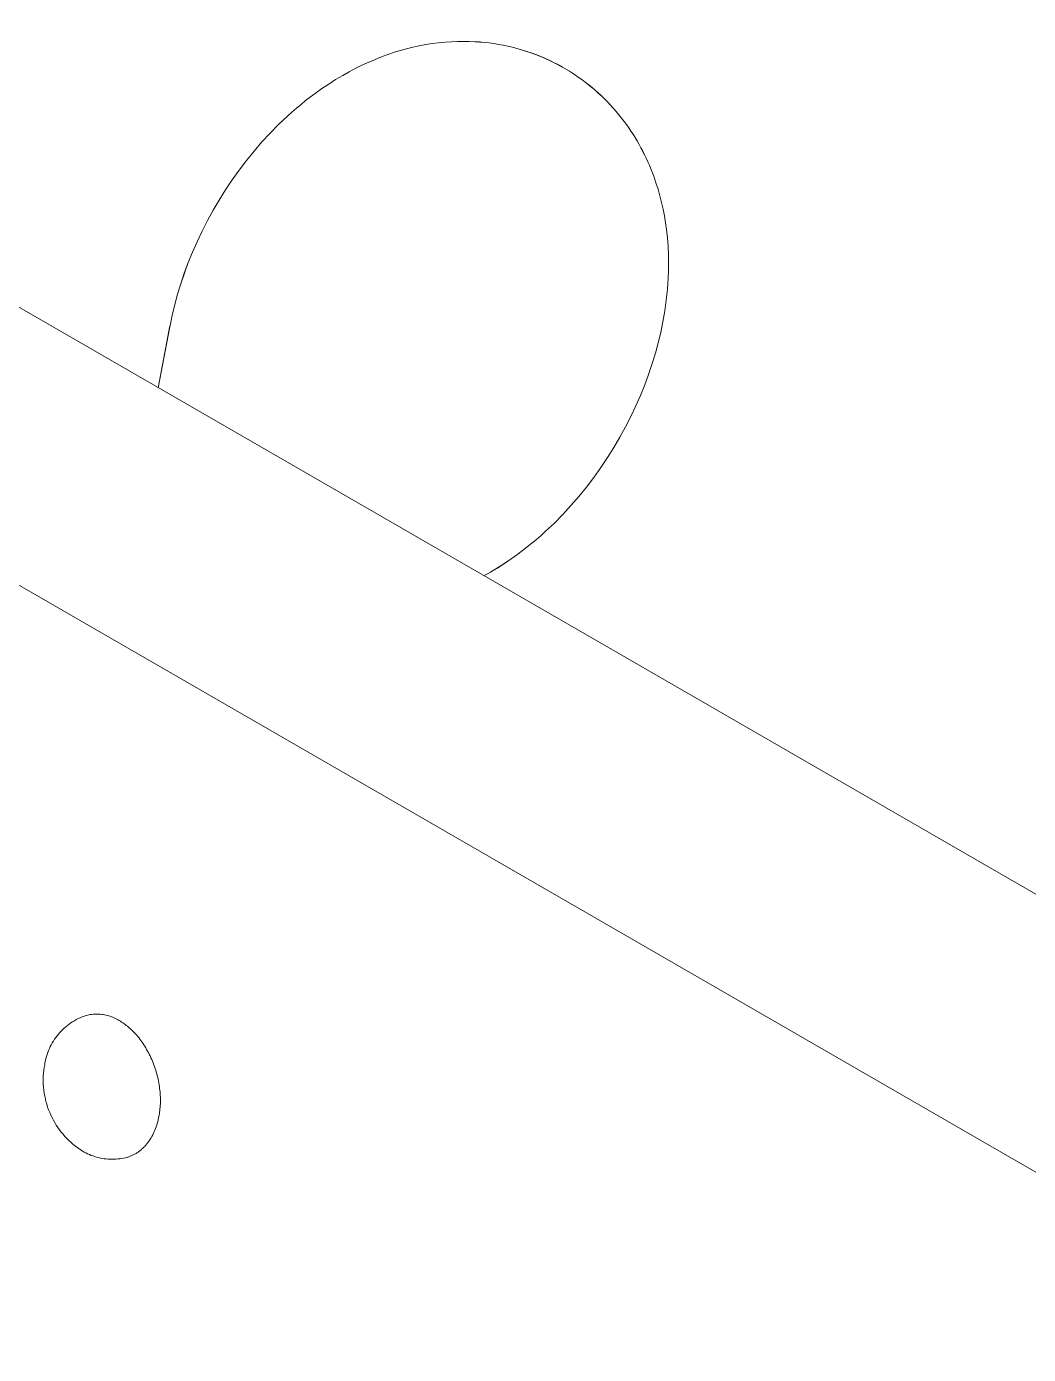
# Model space of a CAD drawing. Header units: millimetres. Extents: x -779 to 3049, y 55 to 2500.
# Drawn here: x 2634.2 to 2735.9, y 2262.4 to 2397.3 of the extents above; entities that cross this region are included whole.
import ezdxf

# ---------------------------------------------------------------- set-up
doc = ezdxf.new("R2010")
doc.units = ezdxf.units.MM
doc.layers.add('ZANO_R', color=7, linetype='Continuous', lineweight=0)

msp = doc.modelspace()

# ---------------------------------------------------------------- linework, layer by layer
at = {"layer": 'ZANO_R'}
for p, q in [((2583.96, 2397.3), (2789.01, 2278.91)), ((2672.1, 2394.86), (2672.74, 2395.03)), ((2672.1, 2394.86), (2672.74, 2395.03)), ((2672.74, 2395.03), (2673.39, 2395.19)), ((2672.74, 2395.03), (2673.39, 2395.19)), ((2673.39, 2395.19), (2674.04, 2395.34)), ((2673.39, 2395.19), (2674.04, 2395.34)), ((2674.04, 2395.34), (2674.69, 2395.46)), ((2674.04, 2395.34), (2674.69, 2395.46)), ((2674.69, 2395.46), (2675.34, 2395.56)), ((2674.69, 2395.46), (2675.34, 2395.56)), ((2675.34, 2395.56), (2676, 2395.65)), ((2675.34, 2395.56), (2676, 2395.65)), ((2676, 2395.65), (2676.66, 2395.71)), ((2676, 2395.65), (2676.66, 2395.71)), ((2676.66, 2395.71), (2677.33, 2395.76)), ((2676.66, 2395.71), (2677.33, 2395.76)), ((2677.33, 2395.76), (2677.92, 2395.78)), ((2677.33, 2395.76), (2677.92, 2395.78)), ((2677.92, 2395.78), (2678.51, 2395.79)), ((2677.92, 2395.78), (2678.51, 2395.79)), ((2678.51, 2395.79), (2679.1, 2395.78)), ((2678.51, 2395.79), (2679.1, 2395.78)), ((2679.1, 2395.78), (2679.69, 2395.76)), ((2679.1, 2395.78), (2679.69, 2395.76)), ((2679.69, 2395.76), (2680.17, 2395.72)), ((2679.69, 2395.76), (2680.17, 2395.73)), ((2680.17, 2395.73), (2680.65, 2395.68)), ((2680.17, 2395.72), (2680.65, 2395.68)), ((2680.65, 2395.68), (2681.13, 2395.63)), ((2680.65, 2395.68), (2681.13, 2395.63)), ((2681.13, 2395.63), (2681.61, 2395.56)), ((2681.13, 2395.63), (2681.61, 2395.56)), ((2681.61, 2395.56), (2682.08, 2395.49)), ((2681.61, 2395.56), (2682.09, 2395.49)), ((2682.08, 2395.49), (2682.56, 2395.4)), ((2682.09, 2395.49), (2682.56, 2395.4)), ((2682.56, 2395.4), (2683.03, 2395.3)), ((2682.56, 2395.4), (2683.03, 2395.3)), ((2683.03, 2395.3), (2683.5, 2395.19)), ((2683.03, 2395.3), (2683.5, 2395.19)), ((2683.5, 2395.19), (2684.18, 2395.01)), ((2683.5, 2395.19), (2684.17, 2395.01)), ((2684.17, 2395.01), (2684.83, 2394.81)), ((2684.18, 2395.01), (2684.85, 2394.81)), ((2668.69, 2393.59), (2669.25, 2393.83)), ((2668.69, 2393.59), (2669.25, 2393.83)), ((2669.25, 2393.83), (2669.81, 2394.06)), ((2669.25, 2393.83), (2669.81, 2394.06)), ((2669.81, 2394.06), (2670.38, 2394.28)), ((2669.81, 2394.06), (2670.38, 2394.28)), ((2670.38, 2394.28), (2670.95, 2394.49)), ((2670.38, 2394.28), (2670.95, 2394.49)), ((2670.95, 2394.49), (2671.52, 2394.68)), ((2670.95, 2394.49), (2671.52, 2394.68)), ((2671.52, 2394.68), (2672.1, 2394.86)), ((2671.52, 2394.68), (2672.1, 2394.86)), ((2684.83, 2394.81), (2685.49, 2394.59)), ((2684.85, 2394.81), (2685.51, 2394.58)), ((2685.49, 2394.59), (2686.13, 2394.35)), ((2685.51, 2394.58), (2686.16, 2394.34)), ((2686.13, 2394.35), (2686.77, 2394.08)), ((2686.16, 2394.34), (2686.81, 2394.07)), ((2686.77, 2394.08), (2687.4, 2393.79)), ((2686.81, 2394.07), (2687.44, 2393.77)), ((2687.4, 2393.79), (2688.02, 2393.48)), ((2687.44, 2393.77), (2687.75, 2393.62)), ((2687.75, 2393.62), (2688.07, 2393.46)), ((2665.54, 2391.91), (2666.26, 2392.34)), ((2665.54, 2391.91), (2666.26, 2392.34)), ((2666.26, 2392.34), (2666.92, 2392.71)), ((2666.26, 2392.34), (2666.92, 2392.71)), ((2666.92, 2392.71), (2667.59, 2393.06)), ((2666.92, 2392.71), (2667.59, 2393.06)), ((2667.59, 2393.06), (2668.14, 2393.33)), ((2667.59, 2393.06), (2668.14, 2393.33)), ((2668.14, 2393.33), (2668.69, 2393.59)), ((2668.14, 2393.33), (2668.69, 2393.59)), ((2688.02, 2393.48), (2688.63, 2393.15)), ((2688.07, 2393.46), (2688.37, 2393.29)), ((2688.37, 2393.29), (2688.68, 2393.12)), ((2688.76, 2393.08), (2689.29, 2392.76)), ((2688.76, 2393.08), (2689.29, 2392.76)), ((2689.29, 2392.76), (2689.82, 2392.42)), ((2689.29, 2392.76), (2689.82, 2392.42)), ((2689.82, 2392.42), (2690.19, 2392.17)), ((2689.82, 2392.42), (2690.18, 2392.17)), ((2663.46, 2390.51), (2664.15, 2391)), ((2663.46, 2390.51), (2664.14, 2390.99)), ((2664.14, 2390.99), (2664.84, 2391.46)), ((2664.15, 2391), (2664.84, 2391.46)), ((2664.84, 2391.46), (2665.54, 2391.91)), ((2664.84, 2391.46), (2665.54, 2391.91)), ((2690.18, 2392.17), (2690.54, 2391.92)), ((2690.19, 2392.17), (2690.55, 2391.91)), ((2690.54, 2391.92), (2690.89, 2391.66)), ((2690.55, 2391.91), (2690.9, 2391.65)), ((2690.89, 2391.66), (2691.23, 2391.39)), ((2690.9, 2391.65), (2691.25, 2391.38)), ((2691.23, 2391.39), (2691.57, 2391.12)), ((2691.25, 2391.38), (2691.59, 2391.1)), ((2691.57, 2391.12), (2691.9, 2390.83)), ((2691.59, 2391.1), (2691.93, 2390.81)), ((2662.03, 2389.39), (2662.5, 2389.77)), ((2662.03, 2389.39), (2662.5, 2389.77)), ((2662.5, 2389.77), (2662.98, 2390.15)), ((2662.5, 2389.77), (2662.98, 2390.15)), ((2662.98, 2390.15), (2663.46, 2390.51)), ((2662.98, 2390.15), (2663.46, 2390.51)), ((2691.9, 2390.83), (2692.22, 2390.55)), ((2691.93, 2390.81), (2692.26, 2390.51)), ((2692.22, 2390.55), (2692.54, 2390.25)), ((2692.26, 2390.51), (2692.58, 2390.21)), ((2692.54, 2390.25), (2692.85, 2389.95)), ((2692.58, 2390.21), (2692.89, 2389.91)), ((2692.85, 2389.95), (2693.16, 2389.64)), ((2692.89, 2389.91), (2693.19, 2389.61)), ((2693.16, 2389.64), (2693.46, 2389.32)), ((2693.19, 2389.61), (2693.48, 2389.3)), ((2660.64, 2388.19), (2661.1, 2388.6)), ((2660.64, 2388.19), (2661.1, 2388.6)), ((2661.1, 2388.6), (2661.56, 2389)), ((2661.1, 2388.6), (2661.56, 2389)), ((2661.56, 2389), (2662.03, 2389.39)), ((2661.56, 2389), (2662.03, 2389.39)), ((2693.46, 2389.32), (2693.75, 2389)), ((2693.48, 2389.3), (2693.77, 2388.98)), ((2693.75, 2389), (2694.03, 2388.67)), ((2693.77, 2388.98), (2694.05, 2388.66)), ((2694.03, 2388.67), (2694.31, 2388.34)), ((2694.05, 2388.66), (2694.32, 2388.33)), ((2694.31, 2388.34), (2694.58, 2388)), ((2694.32, 2388.33), (2694.59, 2387.99)), ((2658.89, 2386.47), (2659.75, 2387.34)), ((2658.89, 2386.47), (2659.75, 2387.34)), ((2659.75, 2387.34), (2660.64, 2388.19)), ((2659.75, 2387.34), (2660.64, 2388.19)), ((2694.58, 2388), (2694.85, 2387.65)), ((2694.59, 2387.99), (2694.85, 2387.65)), ((2694.85, 2387.65), (2695.08, 2387.33)), ((2694.85, 2387.65), (2695.08, 2387.33)), ((2695.08, 2387.33), (2695.31, 2387.01)), ((2695.08, 2387.33), (2695.31, 2387.01)), ((2695.31, 2387.01), (2695.53, 2386.68)), ((2695.31, 2387.01), (2695.54, 2386.68)), ((2657.26, 2384.64), (2658.06, 2385.57)), ((2657.26, 2384.64), (2658.06, 2385.57)), ((2658.06, 2385.57), (2658.89, 2386.47)), ((2658.06, 2385.57), (2658.89, 2386.47)), ((2695.53, 2386.68), (2695.75, 2386.35)), ((2695.54, 2386.68), (2695.75, 2386.35)), ((2695.75, 2386.35), (2695.96, 2386.01)), ((2695.75, 2386.35), (2695.96, 2386.01)), ((2695.96, 2386.01), (2696.16, 2385.68)), ((2695.96, 2386.01), (2696.17, 2385.67)), ((2696.16, 2385.68), (2696.36, 2385.33)), ((2696.17, 2385.67), (2696.36, 2385.33)), ((2656.48, 2383.68), (2657.26, 2384.64)), ((2656.48, 2383.68), (2657.26, 2384.64)), ((2696.36, 2385.33), (2696.55, 2384.99)), ((2696.36, 2385.33), (2696.55, 2384.98)), ((2696.55, 2384.99), (2696.73, 2384.63)), ((2696.55, 2384.98), (2696.74, 2384.63)), ((2696.73, 2384.63), (2696.91, 2384.28)), ((2696.74, 2384.63), (2696.92, 2384.27)), ((2696.91, 2384.28), (2697.08, 2383.92)), ((2696.92, 2384.27), (2697.09, 2383.92)), ((2655.74, 2382.71), (2656.48, 2383.68)), ((2655.74, 2382.71), (2656.48, 2383.68)), ((2697.08, 2383.92), (2697.25, 2383.56)), ((2697.09, 2383.92), (2697.25, 2383.56)), ((2697.25, 2383.56), (2697.41, 2383.2)), ((2697.25, 2383.56), (2697.41, 2383.2)), ((2697.41, 2383.2), (2697.56, 2382.83)), ((2697.41, 2383.2), (2697.56, 2382.83)), ((2697.56, 2382.83), (2697.85, 2382.09)), ((2697.56, 2382.83), (2697.85, 2382.09)), ((2654.35, 2380.7), (2655.03, 2381.72)), ((2654.35, 2380.7), (2655.03, 2381.72)), ((2655.03, 2381.72), (2655.74, 2382.71)), ((2655.03, 2381.72), (2655.74, 2382.71)), ((2697.85, 2382.09), (2698.08, 2381.43)), ((2697.85, 2382.09), (2698.08, 2381.43)), ((2768.72, 2262.37), (2563.69, 2380.75)), ((2653.7, 2379.66), (2654.35, 2380.7)), ((2653.7, 2379.66), (2654.35, 2380.7)), ((2698.08, 2381.43), (2698.29, 2380.77)), ((2698.08, 2381.43), (2698.29, 2380.77)), ((2698.29, 2380.77), (2698.48, 2380.1)), ((2698.29, 2380.77), (2698.48, 2380.1)), ((2653.1, 2378.63), (2653.7, 2379.66)), ((2653.1, 2378.63), (2653.7, 2379.66)), ((2698.48, 2380.1), (2698.65, 2379.42)), ((2698.48, 2380.1), (2698.65, 2379.42)), ((2698.65, 2379.42), (2698.81, 2378.74)), ((2698.65, 2379.42), (2698.81, 2378.74)), ((2651.98, 2376.52), (2652.52, 2377.58)), ((2651.98, 2376.52), (2652.52, 2377.58)), ((2652.52, 2377.58), (2653.1, 2378.63)), ((2652.52, 2377.58), (2653.1, 2378.63)), ((2698.81, 2378.74), (2698.94, 2378.06)), ((2698.81, 2378.74), (2698.94, 2378.06)), ((2698.94, 2378.06), (2699.05, 2377.37)), ((2698.94, 2378.06), (2699.05, 2377.37)), ((2651.47, 2375.44), (2651.98, 2376.52)), ((2651.47, 2375.44), (2651.98, 2376.52)), ((2699.05, 2377.37), (2699.15, 2376.68)), ((2699.05, 2377.37), (2699.15, 2376.68)), ((2699.15, 2376.68), (2699.24, 2375.82)), ((2699.15, 2376.68), (2699.24, 2375.82)), ((2651, 2374.38), (2651.47, 2375.44)), ((2651.01, 2374.38), (2651.47, 2375.44)), ((2699.24, 2375.82), (2699.31, 2374.96)), ((2699.24, 2375.82), (2699.31, 2374.95)), ((2699.31, 2374.96), (2699.35, 2374.09)), ((2699.31, 2374.95), (2699.35, 2374.09)), ((2650.57, 2373.31), (2651, 2374.38)), ((2650.58, 2373.32), (2651.01, 2374.38)), ((2699.35, 2374.09), (2699.36, 2373.22)), ((2699.35, 2374.09), (2699.36, 2373.22)), ((2649.81, 2371.15), (2650.18, 2372.24)), ((2649.81, 2371.15), (2650.17, 2372.23)), ((2650.17, 2372.23), (2650.57, 2373.31)), ((2650.18, 2372.24), (2650.58, 2373.32)), ((2699.35, 2372.47), (2699.33, 2371.73)), ((2699.35, 2372.47), (2699.33, 2371.73)), ((2699.36, 2373.22), (2699.35, 2372.47)), ((2699.36, 2373.22), (2699.35, 2372.47)), ((2649.49, 2370.09), (2649.81, 2371.15)), ((2649.49, 2370.1), (2649.81, 2371.15)), ((2699.29, 2371.18), (2699.25, 2370.62)), ((2699.29, 2371.18), (2699.25, 2370.62)), ((2699.33, 2371.73), (2699.29, 2371.18)), ((2699.33, 2371.73), (2699.29, 2371.18)), ((2649.2, 2369.04), (2649.49, 2370.1)), ((2649.2, 2369.03), (2649.49, 2370.09)), ((2699.13, 2369.51), (2698.98, 2368.4)), ((2699.13, 2369.51), (2698.98, 2368.4)), ((2699.2, 2370.07), (2699.13, 2369.51)), ((2699.2, 2370.07), (2699.13, 2369.51)), ((2699.25, 2370.62), (2699.2, 2370.07)), ((2699.25, 2370.62), (2699.2, 2370.07)), ((2648.73, 2366.9), (2648.95, 2367.98)), ((2648.73, 2366.9), (2648.95, 2367.97)), ((2648.95, 2367.98), (2649.2, 2369.04)), ((2648.95, 2367.97), (2649.2, 2369.03)), ((2698.98, 2368.4), (2698.79, 2367.29)), ((2698.98, 2368.4), (2698.79, 2367.29)), ((2647.52, 2360.6), (2648.72, 2366.88)), ((2647.52, 2360.6), (2648.7, 2366.77)), ((2698.79, 2367.29), (2698.56, 2366.22)), ((2698.79, 2367.29), (2698.57, 2366.23)), ((2698.57, 2366.23), (2698.31, 2365.16)), ((2698.56, 2366.22), (2698.31, 2365.15)), ((2698.02, 2364.1), (2697.7, 2363.05)), ((2698.02, 2364.1), (2697.7, 2363.05)), ((2698.31, 2365.16), (2698.02, 2364.1)), ((2698.31, 2365.15), (2698.02, 2364.1)), ((2697.7, 2363.05), (2697.34, 2361.96)), ((2697.7, 2363.05), (2697.34, 2361.96)), ((2697.34, 2361.96), (2696.94, 2360.88)), ((2697.34, 2361.96), (2696.94, 2360.88)), ((2696.94, 2360.88), (2696.51, 2359.82)), ((2696.94, 2360.88), (2696.51, 2359.81)), ((2696.04, 2358.76), (2695.53, 2357.68)), ((2696.04, 2358.76), (2695.53, 2357.68)), ((2696.51, 2359.82), (2696.04, 2358.76)), ((2696.51, 2359.81), (2696.04, 2358.76)), ((2695.53, 2357.68), (2694.99, 2356.61)), ((2695.53, 2357.68), (2694.99, 2356.61)), ((2694.99, 2356.61), (2694.42, 2355.56)), ((2694.99, 2356.61), (2694.42, 2355.56)), ((2693.81, 2354.53), (2693.16, 2353.5)), ((2693.81, 2354.53), (2693.16, 2353.5)), ((2694.42, 2355.56), (2693.81, 2354.53)), ((2694.42, 2355.56), (2693.81, 2354.53)), ((2693.16, 2353.5), (2692.48, 2352.48)), ((2693.16, 2353.5), (2692.48, 2352.48)), ((2692.48, 2352.48), (2691.77, 2351.48)), ((2692.48, 2352.48), (2691.77, 2351.48)), ((2691.03, 2350.51), (2690.26, 2349.55)), ((2691.03, 2350.51), (2690.26, 2349.55)), ((2691.77, 2351.48), (2691.03, 2350.51)), ((2691.77, 2351.48), (2691.03, 2350.51)), ((2690.26, 2349.55), (2689.45, 2348.62)), ((2690.26, 2349.55), (2689.45, 2348.62)), ((2689.45, 2348.62), (2688.62, 2347.72)), ((2689.45, 2348.62), (2688.62, 2347.72)), ((2687.76, 2346.85), (2686.87, 2346.01)), ((2687.76, 2346.85), (2686.87, 2346.01)), ((2688.62, 2347.72), (2687.76, 2346.85)), ((2688.62, 2347.72), (2687.76, 2346.85)), ((2685.95, 2345.19), (2685.49, 2344.8)), ((2685.95, 2345.19), (2685.49, 2344.8)), ((2686.42, 2345.6), (2685.95, 2345.19)), ((2686.42, 2345.6), (2685.95, 2345.19)), ((2686.87, 2346.01), (2686.42, 2345.6)), ((2686.87, 2346.01), (2686.42, 2345.6)), ((2684.05, 2343.69), (2683.37, 2343.2)), ((2684.05, 2343.69), (2683.37, 2343.2)), ((2684.53, 2344.05), (2684.05, 2343.69)), ((2684.53, 2344.05), (2684.05, 2343.69)), ((2685.01, 2344.42), (2684.53, 2344.05)), ((2685.01, 2344.42), (2684.53, 2344.05)), ((2685.49, 2344.8), (2685.01, 2344.42)), ((2685.49, 2344.8), (2685.01, 2344.42)), ((2682.67, 2342.73), (2681.97, 2342.28)), ((2682.68, 2342.73), (2681.97, 2342.29)), ((2683.37, 2343.2), (2682.67, 2342.73)), ((2683.37, 2343.2), (2682.68, 2342.73)), ((2681.26, 2341.86), (2680.61, 2341.5)), ((2681.26, 2341.86), (2680.61, 2341.5)), ((2681.97, 2342.29), (2681.26, 2341.86)), ((2681.97, 2342.28), (2681.26, 2341.86)), ((2639.2, 2296.39), (2639.4, 2296.49)), ((2639.2, 2296.39), (2639.4, 2296.49)), ((2639.4, 2296.49), (2639.59, 2296.58)), ((2639.4, 2296.49), (2639.59, 2296.58)), ((2639.59, 2296.58), (2639.79, 2296.66)), ((2639.59, 2296.58), (2639.79, 2296.66)), ((2639.79, 2296.66), (2639.99, 2296.74)), ((2639.79, 2296.66), (2639.99, 2296.74)), ((2639.99, 2296.74), (2640.19, 2296.81)), ((2639.99, 2296.74), (2640.19, 2296.81)), ((2640.19, 2296.81), (2640.33, 2296.85)), ((2640.19, 2296.81), (2640.33, 2296.85)), ((2640.33, 2296.85), (2640.48, 2296.88)), ((2640.33, 2296.85), (2640.48, 2296.88)), ((2640.48, 2296.88), (2640.62, 2296.9)), ((2640.48, 2296.88), (2640.62, 2296.9)), ((2640.62, 2296.9), (2640.76, 2296.92)), ((2640.62, 2296.9), (2640.76, 2296.92)), ((2640.76, 2296.92), (2640.91, 2296.93)), ((2640.76, 2296.92), (2640.91, 2296.93)), ((2640.91, 2296.93), (2641.06, 2296.94)), ((2640.91, 2296.93), (2641.06, 2296.94)), ((2641.06, 2296.94), (2641.2, 2296.95)), ((2641.06, 2296.94), (2641.2, 2296.95)), ((2641.2, 2296.95), (2641.35, 2296.95)), ((2641.2, 2296.95), (2641.35, 2296.95)), ((2641.35, 2296.95), (2641.49, 2296.94)), ((2641.35, 2296.95), (2641.49, 2296.94)), ((2641.49, 2296.94), (2641.64, 2296.93)), ((2641.49, 2296.94), (2641.64, 2296.93)), ((2641.64, 2296.93), (2641.79, 2296.92)), ((2641.64, 2296.93), (2641.79, 2296.92)), ((2641.79, 2296.92), (2641.93, 2296.9)), ((2641.79, 2296.92), (2641.93, 2296.9)), ((2641.93, 2296.9), (2642.07, 2296.87)), ((2641.93, 2296.9), (2642.07, 2296.87)), ((2642.07, 2296.87), (2642.22, 2296.85)), ((2642.07, 2296.87), (2642.22, 2296.85)), ((2642.22, 2296.85), (2642.36, 2296.81)), ((2642.22, 2296.85), (2642.36, 2296.81)), ((2642.36, 2296.81), (2642.5, 2296.77)), ((2642.36, 2296.81), (2642.5, 2296.77)), ((2642.5, 2296.77), (2642.64, 2296.73)), ((2642.5, 2296.77), (2642.64, 2296.73)), ((2642.64, 2296.73), (2642.78, 2296.68)), ((2642.64, 2296.73), (2642.78, 2296.68)), ((2642.78, 2296.68), (2642.91, 2296.63)), ((2642.78, 2296.68), (2642.91, 2296.63)), ((2642.91, 2296.63), (2643.05, 2296.57)), ((2642.91, 2296.63), (2643.05, 2296.57)), ((2643.05, 2296.57), (2643.18, 2296.51)), ((2643.05, 2296.57), (2643.18, 2296.51)), ((2643.18, 2296.51), (2643.31, 2296.44)), ((2643.18, 2296.51), (2643.31, 2296.44)), ((2637.52, 2295.07), (2637.67, 2295.23)), ((2637.52, 2295.07), (2637.67, 2295.23)), ((2637.67, 2295.23), (2637.82, 2295.38)), ((2637.67, 2295.23), (2637.82, 2295.38)), ((2637.82, 2295.38), (2637.98, 2295.52)), ((2637.82, 2295.38), (2637.98, 2295.52)), ((2637.98, 2295.52), (2638.14, 2295.67)), ((2637.98, 2295.52), (2638.14, 2295.67)), ((2638.14, 2295.67), (2638.31, 2295.8)), ((2638.14, 2295.67), (2638.31, 2295.8)), ((2638.31, 2295.8), (2638.48, 2295.93)), ((2638.31, 2295.8), (2638.48, 2295.93)), ((2638.48, 2295.93), (2638.65, 2296.05)), ((2638.48, 2295.93), (2638.65, 2296.05)), ((2638.65, 2296.05), (2638.83, 2296.17)), ((2638.65, 2296.05), (2638.83, 2296.17)), ((2638.83, 2296.17), (2639.02, 2296.28)), ((2638.83, 2296.17), (2639.02, 2296.28)), ((2639.02, 2296.28), (2639.2, 2296.39)), ((2639.02, 2296.28), (2639.2, 2296.39)), ((2643.31, 2296.44), (2643.44, 2296.37)), ((2643.31, 2296.44), (2643.44, 2296.37)), ((2643.44, 2296.37), (2643.56, 2296.29)), ((2643.44, 2296.37), (2643.56, 2296.29)), ((2643.56, 2296.29), (2643.68, 2296.22)), ((2643.56, 2296.29), (2643.68, 2296.22)), ((2643.68, 2296.22), (2643.8, 2296.15)), ((2643.68, 2296.22), (2643.8, 2296.15)), ((2643.8, 2296.15), (2643.92, 2296.07)), ((2643.8, 2296.15), (2643.92, 2296.07)), ((2643.92, 2296.07), (2644.03, 2295.99)), ((2643.92, 2296.07), (2644.03, 2295.99)), ((2644.03, 2295.99), (2644.15, 2295.9)), ((2644.03, 2295.99), (2644.15, 2295.9)), ((2644.15, 2295.9), (2644.27, 2295.81)), ((2644.15, 2295.9), (2644.27, 2295.81)), ((2644.27, 2295.81), (2644.39, 2295.72)), ((2644.27, 2295.81), (2644.39, 2295.72)), ((2644.39, 2295.72), (2644.51, 2295.62)), ((2644.39, 2295.72), (2644.51, 2295.62)), ((2644.51, 2295.62), (2644.62, 2295.52)), ((2644.51, 2295.62), (2644.62, 2295.52)), ((2644.62, 2295.52), (2644.74, 2295.41)), ((2644.62, 2295.52), (2644.74, 2295.41)), ((2644.74, 2295.41), (2644.86, 2295.31)), ((2644.74, 2295.41), (2644.86, 2295.31)), ((2644.86, 2295.31), (2644.97, 2295.19)), ((2644.86, 2295.31), (2644.97, 2295.19)), ((2644.97, 2295.19), (2645.09, 2295.07)), ((2644.97, 2295.19), (2645.09, 2295.07)), ((2636.56, 2293.65), (2636.66, 2293.84)), ((2636.56, 2293.65), (2636.66, 2293.84)), ((2636.66, 2293.84), (2636.76, 2294.03)), ((2636.66, 2293.84), (2636.76, 2294.03)), ((2636.76, 2294.03), (2636.88, 2294.21)), ((2636.76, 2294.03), (2636.88, 2294.21)), ((2636.88, 2294.21), (2636.99, 2294.39)), ((2636.88, 2294.21), (2636.99, 2294.39)), ((2636.99, 2294.39), (2637.12, 2294.57)), ((2636.99, 2294.39), (2637.12, 2294.57)), ((2637.12, 2294.57), (2637.25, 2294.74)), ((2637.12, 2294.57), (2637.25, 2294.74)), ((2637.25, 2294.74), (2637.38, 2294.91)), ((2637.25, 2294.74), (2637.38, 2294.91)), ((2637.38, 2294.91), (2637.52, 2295.07)), ((2637.38, 2294.91), (2637.52, 2295.07)), ((2645.09, 2295.07), (2645.2, 2294.95)), ((2645.09, 2295.07), (2645.2, 2294.95)), ((2645.2, 2294.95), (2645.31, 2294.83)), ((2645.2, 2294.95), (2645.31, 2294.83)), ((2645.31, 2294.83), (2645.43, 2294.7)), ((2645.31, 2294.83), (2645.43, 2294.7)), ((2645.43, 2294.7), (2645.54, 2294.56)), ((2645.43, 2294.7), (2645.54, 2294.56)), ((2645.54, 2294.56), (2645.64, 2294.42)), ((2645.54, 2294.56), (2645.64, 2294.42)), ((2645.64, 2294.42), (2645.75, 2294.28)), ((2645.64, 2294.42), (2645.75, 2294.28)), ((2645.75, 2294.28), (2645.86, 2294.14)), ((2645.75, 2294.28), (2645.86, 2294.14)), ((2645.86, 2294.14), (2645.96, 2293.99)), ((2645.86, 2294.14), (2645.96, 2293.99)), ((2645.96, 2293.99), (2646.06, 2293.84)), ((2645.96, 2293.99), (2646.06, 2293.84)), ((2646.06, 2293.84), (2646.16, 2293.68)), ((2646.06, 2293.84), (2646.16, 2293.68)), ((2636.07, 2292.23), (2636.12, 2292.44)), ((2636.07, 2292.23), (2636.12, 2292.44)), ((2636.12, 2292.44), (2636.17, 2292.65)), ((2636.12, 2292.44), (2636.17, 2292.65)), ((2636.17, 2292.65), (2636.24, 2292.85)), ((2636.17, 2292.65), (2636.24, 2292.85)), ((2636.24, 2292.85), (2636.31, 2293.06)), ((2636.24, 2292.85), (2636.31, 2293.06)), ((2636.31, 2293.06), (2636.39, 2293.26)), ((2636.31, 2293.06), (2636.39, 2293.26)), ((2636.39, 2293.26), (2636.47, 2293.46)), ((2636.39, 2293.26), (2636.47, 2293.46)), ((2636.47, 2293.46), (2636.56, 2293.65)), ((2636.47, 2293.46), (2636.56, 2293.65)), ((2646.16, 2293.68), (2646.26, 2293.53)), ((2646.16, 2293.68), (2646.26, 2293.53)), ((2646.26, 2293.53), (2646.35, 2293.37)), ((2646.26, 2293.53), (2646.35, 2293.37)), ((2646.35, 2293.37), (2646.44, 2293.2)), ((2646.35, 2293.37), (2646.44, 2293.2)), ((2646.44, 2293.2), (2646.53, 2293.04)), ((2646.44, 2293.2), (2646.53, 2293.04)), ((2646.53, 2293.04), (2646.62, 2292.87)), ((2646.53, 2293.04), (2646.62, 2292.87)), ((2646.62, 2292.87), (2646.71, 2292.7)), ((2646.62, 2292.87), (2646.71, 2292.7)), ((2646.71, 2292.7), (2646.79, 2292.52)), ((2646.71, 2292.7), (2646.79, 2292.52)), ((2646.79, 2292.52), (2646.86, 2292.35)), ((2646.79, 2292.52), (2646.86, 2292.35)), ((2635.87, 2290.95), (2635.9, 2291.24)), ((2635.87, 2290.95), (2635.9, 2291.24)), ((2635.9, 2291.24), (2635.94, 2291.52)), ((2635.9, 2291.24), (2635.94, 2291.52)), ((2635.94, 2291.52), (2635.99, 2291.81)), ((2635.94, 2291.52), (2635.99, 2291.81)), ((2635.99, 2291.81), (2636.02, 2292.02)), ((2635.99, 2291.81), (2636.02, 2292.02)), ((2636.02, 2292.02), (2636.07, 2292.23)), ((2636.02, 2292.02), (2636.07, 2292.23)), ((2646.86, 2292.35), (2646.94, 2292.17)), ((2646.86, 2292.35), (2646.94, 2292.17)), ((2646.94, 2292.17), (2647.01, 2291.99)), ((2646.94, 2292.17), (2647.01, 2291.99)), ((2647.01, 2291.99), (2647.08, 2291.81)), ((2647.01, 2291.99), (2647.08, 2291.81)), ((2647.08, 2291.81), (2647.15, 2291.63)), ((2647.08, 2291.81), (2647.15, 2291.63)), ((2647.15, 2291.63), (2647.21, 2291.44)), ((2647.15, 2291.63), (2647.21, 2291.44)), ((2647.21, 2291.44), (2647.27, 2291.26)), ((2647.21, 2291.44), (2647.27, 2291.26)), ((2647.27, 2291.26), (2647.32, 2291.08)), ((2647.27, 2291.26), (2647.32, 2291.08)), ((2647.32, 2291.08), (2647.38, 2290.89)), ((2647.32, 2291.08), (2647.38, 2290.89)), ((2635.84, 2290.37), (2635.85, 2290.66)), ((2635.84, 2290.37), (2635.85, 2290.66)), ((2635.84, 2290.08), (2635.84, 2290.37)), ((2635.84, 2290.08), (2635.84, 2290.37)), ((2635.85, 2289.79), (2635.84, 2290.08)), ((2635.85, 2289.79), (2635.84, 2290.08)), ((2635.85, 2290.66), (2635.87, 2290.95)), ((2635.85, 2290.66), (2635.87, 2290.95)), ((2635.87, 2289.5), (2635.85, 2289.79)), ((2635.87, 2289.5), (2635.85, 2289.79)), ((2647.38, 2290.89), (2647.43, 2290.7)), ((2647.38, 2290.89), (2647.43, 2290.7)), ((2647.43, 2290.7), (2647.47, 2290.52)), ((2647.43, 2290.7), (2647.47, 2290.52)), ((2647.47, 2290.52), (2647.51, 2290.33)), ((2647.47, 2290.52), (2647.51, 2290.33)), ((2647.51, 2290.33), (2647.55, 2290.15)), ((2647.51, 2290.33), (2647.55, 2290.15)), ((2647.55, 2290.15), (2647.59, 2289.96)), ((2647.55, 2290.15), (2647.59, 2289.96)), ((2647.59, 2289.96), (2647.62, 2289.77)), ((2647.59, 2289.96), (2647.62, 2289.77)), ((2647.62, 2289.77), (2647.64, 2289.59)), ((2647.62, 2289.77), (2647.64, 2289.59)), ((2635.91, 2289.21), (2635.87, 2289.5)), ((2635.91, 2289.21), (2635.87, 2289.5)), ((2635.95, 2288.92), (2635.91, 2289.21)), ((2635.95, 2288.92), (2635.91, 2289.21)), ((2636, 2288.63), (2635.95, 2288.92)), ((2636, 2288.63), (2635.95, 2288.92)), ((2636.06, 2288.35), (2636, 2288.63)), ((2636.06, 2288.35), (2636, 2288.63)), ((2647.64, 2289.59), (2647.67, 2289.41)), ((2647.64, 2289.59), (2647.67, 2289.41)), ((2647.67, 2289.41), (2647.69, 2289.22)), ((2647.67, 2289.41), (2647.69, 2289.22)), ((2647.69, 2289.22), (2647.71, 2289.04)), ((2647.69, 2289.22), (2647.71, 2289.04)), ((2647.71, 2289.04), (2647.72, 2288.86)), ((2647.71, 2289.04), (2647.72, 2288.86)), ((2647.72, 2288.86), (2647.73, 2288.68)), ((2647.72, 2288.86), (2647.73, 2288.68)), ((2647.73, 2288.68), (2647.74, 2288.51)), ((2647.73, 2288.68), (2647.74, 2288.51)), ((2647.74, 2288.51), (2647.74, 2288.33)), ((2647.74, 2288.51), (2647.74, 2288.33)), ((2636.12, 2288.07), (2636.06, 2288.35)), ((2636.12, 2288.07), (2636.06, 2288.35)), ((2636.2, 2287.79), (2636.12, 2288.07)), ((2636.2, 2287.79), (2636.12, 2288.07)), ((2636.29, 2287.51), (2636.2, 2287.79)), ((2636.29, 2287.51), (2636.2, 2287.79)), ((2636.39, 2287.24), (2636.29, 2287.51)), ((2636.39, 2287.24), (2636.29, 2287.51)), ((2636.5, 2286.97), (2636.39, 2287.24)), ((2636.5, 2286.97), (2636.39, 2287.24)), ((2647.69, 2287.16), (2647.67, 2287)), ((2647.69, 2287.16), (2647.67, 2287)), ((2647.7, 2287.32), (2647.69, 2287.16)), ((2647.7, 2287.32), (2647.69, 2287.16)), ((2647.72, 2287.48), (2647.7, 2287.32)), ((2647.72, 2287.48), (2647.7, 2287.32)), ((2647.73, 2287.65), (2647.72, 2287.48)), ((2647.73, 2287.65), (2647.72, 2287.48)), ((2647.74, 2287.82), (2647.73, 2287.65)), ((2647.74, 2287.82), (2647.73, 2287.65)), ((2647.74, 2288.33), (2647.74, 2288.16)), ((2647.74, 2288.33), (2647.74, 2288.16)), ((2647.74, 2288.16), (2647.74, 2287.99)), ((2647.74, 2288.16), (2647.74, 2287.99)), ((2647.74, 2287.99), (2647.74, 2287.82)), ((2647.74, 2287.99), (2647.74, 2287.82)), ((2636.61, 2286.7), (2636.5, 2286.97)), ((2636.61, 2286.7), (2636.5, 2286.97)), ((2636.74, 2286.44), (2636.61, 2286.7)), ((2636.74, 2286.44), (2636.61, 2286.7)), ((2636.87, 2286.18), (2636.74, 2286.44)), ((2636.87, 2286.18), (2636.74, 2286.44)), ((2637.02, 2285.93), (2636.87, 2286.18)), ((2637.02, 2285.93), (2636.87, 2286.18)), ((2637.17, 2285.68), (2637.02, 2285.93)), ((2637.17, 2285.68), (2637.02, 2285.93)), ((2637.33, 2285.44), (2637.17, 2285.68)), ((2637.33, 2285.44), (2637.17, 2285.68)), ((2647.37, 2285.68), (2647.32, 2285.51)), ((2647.37, 2285.68), (2647.32, 2285.51)), ((2647.43, 2285.85), (2647.37, 2285.68)), ((2647.43, 2285.85), (2647.37, 2285.68)), ((2647.47, 2286.03), (2647.43, 2285.85)), ((2647.47, 2286.03), (2647.43, 2285.85)), ((2647.52, 2286.2), (2647.47, 2286.03)), ((2647.52, 2286.2), (2647.47, 2286.03)), ((2647.56, 2286.37), (2647.52, 2286.2)), ((2647.56, 2286.37), (2647.52, 2286.2)), ((2647.59, 2286.55), (2647.56, 2286.37)), ((2647.59, 2286.55), (2647.56, 2286.37)), ((2647.62, 2286.7), (2647.59, 2286.55)), ((2647.62, 2286.7), (2647.59, 2286.55)), ((2647.64, 2286.85), (2647.62, 2286.7)), ((2647.64, 2286.85), (2647.62, 2286.7)), ((2647.67, 2287), (2647.64, 2286.85)), ((2647.67, 2287), (2647.64, 2286.85)), ((2637.5, 2285.2), (2637.33, 2285.44)), ((2637.5, 2285.2), (2637.33, 2285.44)), ((2637.67, 2284.97), (2637.5, 2285.2)), ((2637.67, 2284.97), (2637.5, 2285.2)), ((2637.86, 2284.75), (2637.67, 2284.97)), ((2637.86, 2284.75), (2637.67, 2284.97)), ((2638.05, 2284.53), (2637.86, 2284.75)), ((2638.05, 2284.53), (2637.86, 2284.75)), ((2638.25, 2284.32), (2638.05, 2284.53)), ((2638.25, 2284.32), (2638.05, 2284.53)), ((2638.45, 2284.11), (2638.25, 2284.32)), ((2638.45, 2284.11), (2638.25, 2284.32)), ((2646.8, 2284.38), (2646.7, 2284.23)), ((2646.8, 2284.38), (2646.7, 2284.23)), ((2646.88, 2284.53), (2646.8, 2284.38)), ((2646.88, 2284.53), (2646.8, 2284.38)), ((2646.97, 2284.69), (2646.88, 2284.53)), ((2646.97, 2284.69), (2646.88, 2284.53)), ((2647.05, 2284.85), (2646.97, 2284.69)), ((2647.05, 2284.85), (2646.97, 2284.69)), ((2647.12, 2285.01), (2647.05, 2284.85)), ((2647.12, 2285.01), (2647.05, 2284.85)), ((2647.19, 2285.17), (2647.12, 2285.01)), ((2647.19, 2285.17), (2647.12, 2285.01)), ((2647.26, 2285.34), (2647.19, 2285.17)), ((2647.26, 2285.34), (2647.19, 2285.17)), ((2647.32, 2285.51), (2647.26, 2285.34)), ((2647.32, 2285.51), (2647.26, 2285.34)), ((2638.67, 2283.91), (2638.45, 2284.11)), ((2638.67, 2283.91), (2638.45, 2284.11)), ((2638.89, 2283.72), (2638.67, 2283.91)), ((2638.89, 2283.72), (2638.67, 2283.91)), ((2639.11, 2283.54), (2638.89, 2283.72)), ((2639.11, 2283.54), (2638.89, 2283.72)), ((2639.35, 2283.37), (2639.11, 2283.54)), ((2639.35, 2283.37), (2639.11, 2283.54)), ((2639.58, 2283.2), (2639.35, 2283.37)), ((2639.58, 2283.2), (2639.35, 2283.37)), ((2639.83, 2283.04), (2639.58, 2283.2)), ((2639.83, 2283.04), (2639.58, 2283.2)), ((2640, 2282.94), (2639.83, 2283.04)), ((2640, 2282.94), (2639.83, 2283.04)), ((2645.55, 2282.98), (2645.48, 2282.94)), ((2645.55, 2282.98), (2645.48, 2282.94)), ((2645.62, 2283.03), (2645.55, 2282.98)), ((2645.62, 2283.03), (2645.55, 2282.98)), ((2645.68, 2283.08), (2645.62, 2283.03)), ((2645.68, 2283.08), (2645.62, 2283.03)), ((2645.75, 2283.14), (2645.68, 2283.08)), ((2645.75, 2283.14), (2645.68, 2283.08)), ((2645.81, 2283.19), (2645.75, 2283.14)), ((2645.81, 2283.19), (2645.75, 2283.14)), ((2645.87, 2283.25), (2645.81, 2283.19)), ((2645.87, 2283.25), (2645.81, 2283.19)), ((2645.94, 2283.3), (2645.87, 2283.25)), ((2645.94, 2283.3), (2645.87, 2283.25)), ((2646, 2283.36), (2645.94, 2283.3)), ((2646, 2283.36), (2645.94, 2283.3)), ((2646.06, 2283.42), (2646, 2283.36)), ((2646.06, 2283.42), (2646, 2283.36)), ((2646.12, 2283.48), (2646.06, 2283.42)), ((2646.12, 2283.48), (2646.06, 2283.42)), ((2646.18, 2283.54), (2646.12, 2283.48)), ((2646.18, 2283.54), (2646.12, 2283.48)), ((2646.23, 2283.61), (2646.18, 2283.54)), ((2646.23, 2283.61), (2646.18, 2283.54)), ((2646.29, 2283.67), (2646.23, 2283.61)), ((2646.29, 2283.67), (2646.23, 2283.61)), ((2646.34, 2283.74), (2646.29, 2283.67)), ((2646.34, 2283.74), (2646.29, 2283.67)), ((2646.4, 2283.8), (2646.34, 2283.74)), ((2646.4, 2283.8), (2646.34, 2283.74)), ((2646.45, 2283.87), (2646.4, 2283.8)), ((2646.45, 2283.87), (2646.4, 2283.8)), ((2646.5, 2283.94), (2646.45, 2283.87)), ((2646.5, 2283.94), (2646.45, 2283.87)), ((2646.61, 2284.08), (2646.5, 2283.94)), ((2646.61, 2284.08), (2646.5, 2283.94)), ((2646.7, 2284.23), (2646.61, 2284.08)), ((2646.7, 2284.23), (2646.61, 2284.08)), ((2640.17, 2282.85), (2640, 2282.94)), ((2640.17, 2282.85), (2640, 2282.94)), ((2640.35, 2282.76), (2640.17, 2282.85)), ((2640.35, 2282.76), (2640.17, 2282.85)), ((2640.53, 2282.68), (2640.35, 2282.76)), ((2640.53, 2282.68), (2640.35, 2282.76)), ((2640.71, 2282.6), (2640.53, 2282.68)), ((2640.71, 2282.6), (2640.53, 2282.68)), ((2640.89, 2282.54), (2640.71, 2282.6)), ((2640.9, 2282.54), (2640.71, 2282.6)), ((2641.08, 2282.47), (2640.89, 2282.54)), ((2641.08, 2282.47), (2640.9, 2282.54)), ((2641.27, 2282.42), (2641.08, 2282.47)), ((2641.27, 2282.42), (2641.08, 2282.47)), ((2641.46, 2282.37), (2641.27, 2282.42)), ((2641.46, 2282.37), (2641.27, 2282.42)), ((2641.65, 2282.32), (2641.46, 2282.37)), ((2641.65, 2282.32), (2641.46, 2282.37)), ((2641.85, 2282.29), (2641.65, 2282.32)), ((2641.85, 2282.29), (2641.65, 2282.32)), ((2642.04, 2282.26), (2641.85, 2282.29)), ((2642.04, 2282.26), (2641.85, 2282.29)), ((2642.24, 2282.23), (2642.04, 2282.26)), ((2642.24, 2282.23), (2642.04, 2282.26)), ((2642.44, 2282.22), (2642.24, 2282.23)), ((2642.44, 2282.22), (2642.24, 2282.23)), ((2642.63, 2282.21), (2642.44, 2282.22)), ((2642.63, 2282.21), (2642.44, 2282.22)), ((2642.83, 2282.2), (2642.63, 2282.21)), ((2642.83, 2282.2), (2642.63, 2282.21)), ((2643.03, 2282.2), (2642.83, 2282.2)), ((2643.03, 2282.2), (2642.83, 2282.2)), ((2643.22, 2282.21), (2643.03, 2282.2)), ((2643.22, 2282.21), (2643.03, 2282.2)), ((2643.42, 2282.23), (2643.22, 2282.21)), ((2643.42, 2282.23), (2643.22, 2282.21)), ((2643.62, 2282.25), (2643.42, 2282.23)), ((2643.62, 2282.25), (2643.42, 2282.23)), ((2643.81, 2282.28), (2643.62, 2282.25)), ((2643.81, 2282.28), (2643.62, 2282.25)), ((2644.01, 2282.32), (2643.81, 2282.28)), ((2644.01, 2282.32), (2643.81, 2282.28)), ((2644.2, 2282.36), (2644.01, 2282.32)), ((2644.2, 2282.36), (2644.01, 2282.32)), ((2644.39, 2282.41), (2644.2, 2282.36)), ((2644.39, 2282.41), (2644.2, 2282.36)), ((2644.47, 2282.43), (2644.39, 2282.41)), ((2644.47, 2282.43), (2644.39, 2282.41)), ((2644.54, 2282.46), (2644.47, 2282.43)), ((2644.54, 2282.46), (2644.47, 2282.43)), ((2644.62, 2282.49), (2644.54, 2282.46)), ((2644.62, 2282.49), (2644.54, 2282.46)), ((2644.69, 2282.51), (2644.62, 2282.49)), ((2644.69, 2282.51), (2644.62, 2282.49)), ((2644.77, 2282.54), (2644.69, 2282.51)), ((2644.77, 2282.54), (2644.69, 2282.51)), ((2644.84, 2282.58), (2644.77, 2282.54)), ((2644.84, 2282.58), (2644.77, 2282.54)), ((2644.92, 2282.61), (2644.84, 2282.58)), ((2644.92, 2282.61), (2644.84, 2282.58)), ((2644.99, 2282.64), (2644.92, 2282.61)), ((2644.99, 2282.64), (2644.92, 2282.61)), ((2645.06, 2282.68), (2644.99, 2282.64)), ((2645.06, 2282.68), (2644.99, 2282.64)), ((2645.13, 2282.72), (2645.06, 2282.68)), ((2645.13, 2282.72), (2645.06, 2282.68)), ((2645.2, 2282.76), (2645.13, 2282.72)), ((2645.2, 2282.76), (2645.13, 2282.72)), ((2645.27, 2282.8), (2645.2, 2282.76)), ((2645.27, 2282.8), (2645.2, 2282.76)), ((2645.34, 2282.84), (2645.27, 2282.8)), ((2645.34, 2282.84), (2645.27, 2282.8)), ((2645.41, 2282.89), (2645.34, 2282.84)), ((2645.41, 2282.89), (2645.34, 2282.84)), ((2645.48, 2282.94), (2645.41, 2282.89)), ((2645.48, 2282.94), (2645.41, 2282.89))]:
    msp.add_line(p, q, dxfattribs=at)

doc.saveas('drawing.dxf')
